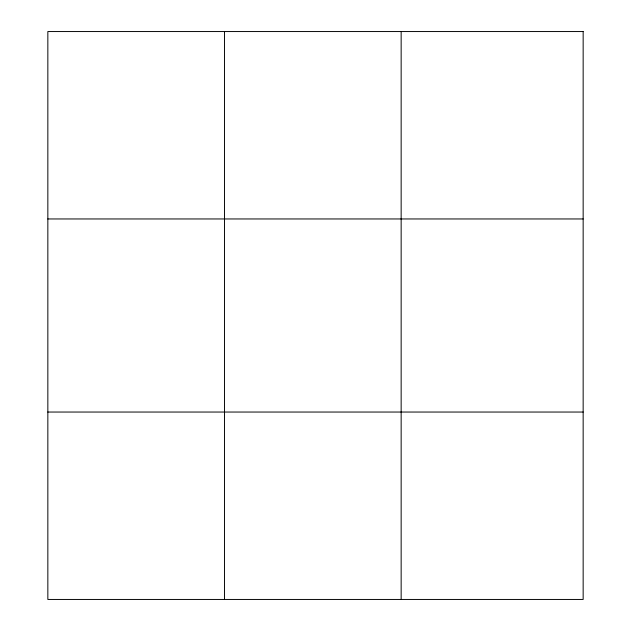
<?xml version="1.0" encoding="UTF-8"?>
<svg xmlns="http://www.w3.org/2000/svg" width="631" height="631" viewBox="0 0 631 631"><rect width="100%" height="100%" fill="white"/><g stroke="black" fill="none" stroke-linecap="round" stroke-linejoin="round"><path stroke-width="0.95" d="M224.494 31.55L224.494 599.45M401.15 31.55L401.15 599.45M47.846 218.957L583.154 218.957M47.846 412.043L583.154 412.043M583.154 31.55L583.154 599.45L47.846 599.45L47.846 31.55L583.154 31.55"/></g></svg>
